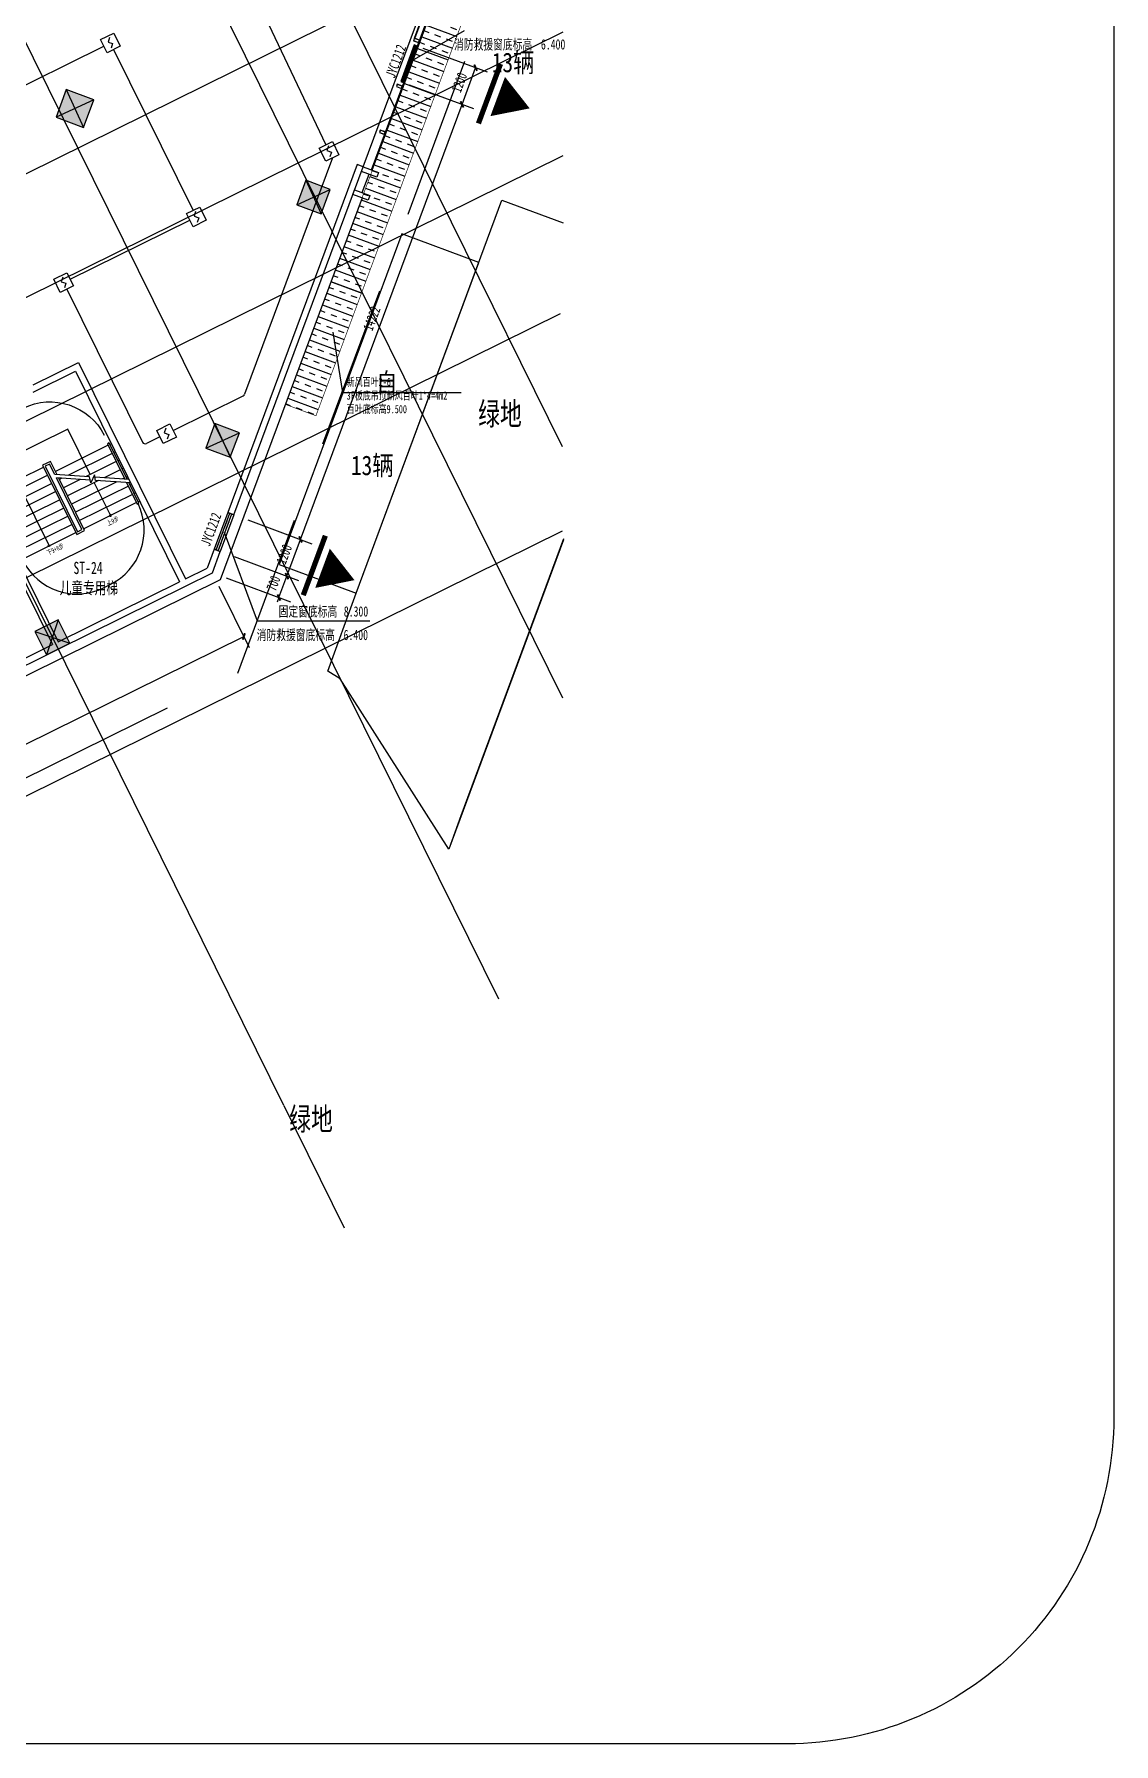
# Model space of a CAD drawing. Header units: millimetres. Extents: x -99490 to 495010, y -402480 to 18020.
# Drawn here: x 142149 to 175232, y -270715 to -218324 of the extents above; entities that cross this region are included whole.
import ezdxf
from ezdxf.enums import TextEntityAlignment as Align

# ---------------------------------------------------------------- set-up
doc = ezdxf.new("R2010")
doc.units = ezdxf.units.MM
doc.header["$LTSCALE"] = 1000
for name, pattern in [('__覆盖_A10-二层平面工作区_TEN25C3T$0$__附着_A70-百叶外参_TEN25H58_设计区$0$AI-Linetype-10', [0.841023, 0.420511, -0.420511]), ('__覆盖_A10-二层平面工作区_TEN25C3T$0$__附着_A70-百叶外参_TEN25H58_设计区$0$DASH', [0.35, 0.25, -0.1]), ('__覆盖_A10-二层平面工作区_TEN25C3T$0$DASH', [0.35, 0.25, -0.1]), ('__覆盖_A10-二层平面工作区_TEN25C3T$0$DASHED2', [0.375, 0.25, -0.125])]:
    doc.linetypes.add(name, pattern=pattern)
doc.layers.get('DEFPOINTS').update_dxf_attribs({"color": 9})
for name, color, linetype in [('__覆盖_A10-二层平面工作区_TEN25C3T$0$__附着_A70-地上2~6F楼梯外参_TEN25H58_设计区$0$AD-NAME-ROOM', 9, 'Continuous'), ('__覆盖_A10-二层平面工作区_TEN25C3T$0$__附着_A70-地上2~6F楼梯外参_TEN25H58_设计区$0$AD-SIGN', 9, 'Continuous'), ('__覆盖_A10-二层平面工作区_TEN25C3T$0$__附着_A70-楼电梯B1F零件图_TEN25C3T_设计区_0$0$房间面积', 9, 'Continuous'), ('__覆盖_A10-二层平面工作区_TEN25C3T$0$A-FIRE-EXIT', 9, 'Continuous'), ('__覆盖_A10-二层平面工作区_TEN25C3T$0$A-疏散方向', 9, 'Continuous'), ('__覆盖_A10-二层平面工作区_TEN25C3T$0$AD-NUMB', 9, 'Continuous'), ('A-建筑底图', 9, 'Continuous'), ('C-XREF-EXT', 7, 'Continuous'), ('E-FAS-DEVC', 3, 'Continuous'), ('E-FAS-WIRE', 4, 'Continuous'), ('E-UNIV-DIAG', 2, 'Continuous'), ('E-UNIV-EL', 140, 'Continuous')]:
    doc.layers.add(name, color=color, linetype=linetype)
doc.styles.add('__覆盖_A10-二层平面工作区_TEN25C3T$0$__覆盖_A70-扶梯外参专项图纸_TEN25C3T_设计区$0$TH-STYLE1', font='Stfangso_0.ttf', dxfattribs={"width": 0.7})
doc.styles.add('__覆盖_A10-二层平面工作区_TEN25C3T$0$__附着_A70-地上2~6F楼梯外参_TEN25H58_设计区$0$TH-STYLE1', font='Stfangso_0.ttf', dxfattribs={"width": 0.7})
doc.styles.add('__覆盖_A10-二层平面工作区_TEN25C3T$0$__附着_A70-楼电梯B1F零件图_TEN25C3T_设计区_0$0$TH-STYLE1', font='Stfangso_0.ttf', dxfattribs={"width": 0.7})
doc.styles.add('__覆盖_A10-二层平面工作区_TEN25C3T$0$__附着_A70-百叶外参_TEN25H58_设计区$0$TH-STYLE1', font='Stfangso_0.ttf', dxfattribs={"width": 0.7})
doc.styles.add('__覆盖_A10-二层平面工作区_TEN25C3T$0$STANDARD', font='Stfangso_0.ttf', dxfattribs={"width": 0.7})
doc.styles.add('__覆盖_A10-二层平面工作区_TEN25C3T$0$TH-STYLE1', font='Stfangso_0.ttf', dxfattribs={"width": 0.7})
doc.styles.add('__覆盖_A10-二层平面工作区_TEN25C3T$0$TH-STYLE1_T3', font='Stfangso_0.ttf', dxfattribs={"width": 0.7})
doc.styles.add('__附着_A70-2F环境外参_TEN25C3T_设计区$0$TH-STYLE1', font='Stfangso_0.ttf', dxfattribs={"width": 0.7})
doc.dimstyles.new('__覆盖_A10-二层平面工作区_TEN25C3T$0$_TCH_ARCH&&150', dxfattribs={"dimtxt": 313.953488, "dimasz": 150, "dimexe": 375, "dimexo": 450, "dimgap": 150, "dimtad": 1, "dimdec": 0, "dimzin": 0, "dimdsep": 46, "dimtxsty": '__覆盖_A10-二层平面工作区_TEN25C3T$0$TH-STYLE1_T3', "dimblk": '__覆盖_A10-二层平面工作区_TEN25C3T$0$_ArchTick', "dimcen": 0.09, "dimclrd": 256, "dimclre": 256, "dimclrt": 256, "dimazin": 2, "dimtfac": 1, "dimtdec": 0, "dimtix": 1, "dimtmove": 2, "dimatfit": 3, "dimfxl": 1, "dimtolj": 1, "dimtzin": 0, "dimarcsym": 0})
pattern_1 = [(159.63, (-1795661.24, -940507.8), (-132.61895, -357.173926), []), (159.63, (-1795727.55, -940686.4), (-132.61895, -357.173926), [190.5, -190.5])]

# ---------------------------------------------------------------- blocks, each defined once
blk = doc.blocks.new('E-BFAS110')
blk.add_lwpolyline([(-1.5, -1.5), (-1.5, 1.5), (1.5, 1.5), (1.5, -1.5)], close=True)
at = {"layer": 'E-UNIV-EL'}
blk.add_lwpolyline([(0.35, 1.06), (-0.35, 0.35), (0.35, -0.35), (-0.35, -1.06)], dxfattribs=at)
blk = doc.blocks.new('$Equip$00002649')
at = {"layer": 'E-FAS-DEVC', "rotation": 359.9996786081254}
blk.add_blockref('E-BFAS110', (0, 0), dxfattribs=at)
blk = doc.blocks.new('__覆盖_A10-二层平面工作区_TEN25C3T$0$__附着_A70-地上2~6F楼梯外参_TEN25H58_设计区$0$_ARROW')
blk.add_solid([(0, 0), (-1, 0.1), (-1, -0.1)])
blk = doc.blocks.new('*U553')
at = {"layer": '__覆盖_A10-二层平面工作区_TEN25C3T$0$__附着_A70-地上2~6F楼梯外参_TEN25H58_设计区$0$AD-SIGN'}
h = blk.add_hatch(color=256, dxfattribs=at)
edge = h.paths.add_edge_path()
edge.add_arc((0, 0), 50, 0, 360)
blk.add_lwpolyline([(0, 2240), (0, 0)], dxfattribs=at)
blk.add_circle((0, 0), 50, dxfattribs=at)
at = {"layer": '__覆盖_A10-二层平面工作区_TEN25C3T$0$__附着_A70-地上2~6F楼梯外参_TEN25H58_设计区$0$AD-SIGN', "xscale": 400, "yscale": 400, "zscale": 400, "rotation": 90}
blk.add_blockref('__覆盖_A10-二层平面工作区_TEN25C3T$0$__附着_A70-地上2~6F楼梯外参_TEN25H58_设计区$0$_ARROW', (0, 2240), dxfattribs=at)
at = {"layer": '__覆盖_A10-二层平面工作区_TEN25C3T$0$__附着_A70-地上2~6F楼梯外参_TEN25H58_设计区$0$AD-NAME-ROOM', "style": '__覆盖_A10-二层平面工作区_TEN25C3T$0$__附着_A70-地上2~6F楼梯外参_TEN25H58_设计区$0$TH-STYLE1', "width": 0.7}
blk.add_attdef('A', (-91, -389), '', height=250, dxfattribs=at)
blk = doc.blocks.new('*U552')
at = {"layer": '__覆盖_A10-二层平面工作区_TEN25C3T$0$__附着_A70-地上2~6F楼梯外参_TEN25H58_设计区$0$AD-SIGN'}
h = blk.add_hatch(color=256, dxfattribs=at)
edge = h.paths.add_edge_path()
edge.add_arc((0, 0), 50, 0, 360)
blk.add_lwpolyline([(4200, 2800), (4200, 5905), (0, 5905), (0, 0)], dxfattribs=at)
blk.add_circle((0, 0), 50, dxfattribs=at)
at = {"layer": '__覆盖_A10-二层平面工作区_TEN25C3T$0$__附着_A70-地上2~6F楼梯外参_TEN25H58_设计区$0$AD-SIGN', "xscale": -400, "yscale": 400, "zscale": 400, "rotation": 90}
blk.add_blockref('__覆盖_A10-二层平面工作区_TEN25C3T$0$__附着_A70-地上2~6F楼梯外参_TEN25H58_设计区$0$_ARROW', (4200, 2800), dxfattribs=at)
at = {"layer": '__覆盖_A10-二层平面工作区_TEN25C3T$0$__附着_A70-地上2~6F楼梯外参_TEN25H58_设计区$0$AD-NAME-ROOM', "style": '__覆盖_A10-二层平面工作区_TEN25C3T$0$__附着_A70-地上2~6F楼梯外参_TEN25H58_设计区$0$TH-STYLE1', "width": 0.7}
blk.add_attdef('A', (-91, -389), '', height=250, dxfattribs=at)
blk = doc.blocks.new('*U550')
for points in [[(-40, -30), (-40, -200), (40, -200), (40, -30), (5, -30), (5, 0), (-5, 0), (-5, -30)], [(-35, -35), (-35, -195), (35, -195), (35, -35)], [(-35, -35), (-35, -195), (35, -195), (35, -35)]]:
    blk.add_lwpolyline(points, close=True)
blk = doc.blocks.new('__覆盖_A10-二层平面工作区_TEN25C3T$0$救援')
at = {"layer": '__覆盖_A10-二层平面工作区_TEN25C3T$0$A-FIRE-EXIT', "ltscale": 0.01, "const_width": 160}
blk.add_lwpolyline([(2313, 0), (368, 0)], dxfattribs=at)
at = {"layer": '__覆盖_A10-二层平面工作区_TEN25C3T$0$A-疏散方向', "flags": 128}
blk.add_lwpolyline([(1334, 1312, 0, 1283, 0), (1334, 266, 1283, 1283, 0)], format="xyseb", dxfattribs=at)
blk = doc.blocks.new('__覆盖_A10-二层平面工作区_TEN25C3T$0$_ArchTick')
at = {"color": 0, "linetype": 'ByBlock', "const_width": 0.4}
blk.add_lwpolyline([(-0.5, -0.5), (0.5, 0.5)], dxfattribs=at)
blk = doc.blocks.new('*D528')
at = {"layer": 'A-建筑底图', "linetype": 'ByBlock', "lineweight": -2, "transparency": 16777216}
for p, q in [((1528457, 412118), (1530426, 411387)), ((1528214, 411462), (1530182, 410731)), ((1529830, 410862), (1530074, 411518)), ((1530074, 411518), (1530126, 411659)), ((1529830, 410862), (1529778, 410721))]:
    blk.add_line(p, q, dxfattribs=at)
at = {"layer": 'DEFPOINTS', "color": 0, "linetype": 'ByBlock', "transparency": 16777216}
for p in [(1528036, 412275), (1527792, 411619), (1530074, 411518)]:
    blk.add_point(p, dxfattribs=at)
at = {"layer": 'A-建筑底图', "linetype": 'ByBlock', "lineweight": -2, "transparency": 16777216, "xscale": 150, "yscale": 150, "zscale": 150}
for p, rotation in [((1530074, 411518), 249.6309911592212), ((1529830, 410862), 69.63099115922121)]:
    blk.add_blockref('__覆盖_A10-二层平面工作区_TEN25C3T$0$_ArchTick', p, dxfattribs=dict(at, rotation=rotation))
at = {"layer": 'A-建筑底图', "linetype": 'ByBlock', "transparency": 16777216, "insert": (1529661, 411298), "char_height": 314, "attachment_point": 5, "rotation": 69.631, "style": '__覆盖_A10-二层平面工作区_TEN25C3T$0$TH-STYLE1_T3'}
blk.add_mtext('\\A1;700', dxfattribs=at)
blk = doc.blocks.new('*D529')
at = {"layer": 'A-建筑底图', "linetype": 'ByBlock', "lineweight": -2, "transparency": 16777216}
for p, q in [((1528875, 413243), (1530843, 412512)), ((1530074, 411518), (1530492, 412643)), ((1528457, 412118), (1530426, 411387))]:
    blk.add_line(p, q, dxfattribs=at)
at = {"layer": 'DEFPOINTS', "color": 0, "linetype": 'ByBlock', "transparency": 16777216}
for p in [(1528453, 413400), (1530492, 412643), (1528036, 412275)]:
    blk.add_point(p, dxfattribs=at)
at = {"layer": 'A-建筑底图', "linetype": 'ByBlock', "lineweight": -2, "transparency": 16777216, "xscale": 150, "yscale": 150, "zscale": 150}
for p, rotation in [((1530492, 412643), 69.63099115919897), ((1530074, 411518), 249.630991159199)]:
    blk.add_blockref('__覆盖_A10-二层平面工作区_TEN25C3T$0$_ArchTick', p, dxfattribs=dict(at, rotation=rotation))
at = {"layer": 'A-建筑底图', "linetype": 'ByBlock', "transparency": 16777216, "insert": (1529992, 412189), "char_height": 314, "attachment_point": 5, "rotation": 69.631, "style": '__覆盖_A10-二层平面工作区_TEN25C3T$0$TH-STYLE1_T3'}
blk.add_mtext('\\A1;1200', dxfattribs=at)
blk = doc.blocks.new('*D530')
at = {"layer": 'A-建筑底图', "linetype": 'ByBlock', "lineweight": -2, "transparency": 16777216}
for p, q in [((1533825, 426576), (1535793, 425845)), ((1530492, 412643), (1535442, 425975)), ((1528875, 413243), (1530843, 412512))]:
    blk.add_line(p, q, dxfattribs=at)
at = {"layer": 'DEFPOINTS', "color": 0, "linetype": 'ByBlock', "transparency": 16777216}
for p in [(1533403, 426732), (1535442, 425975), (1528453, 413400)]:
    blk.add_point(p, dxfattribs=at)
at = {"layer": 'A-建筑底图', "linetype": 'ByBlock', "lineweight": -2, "transparency": 16777216, "xscale": 150, "yscale": 150, "zscale": 150}
for p, rotation in [((1535442, 425975), 69.63099115918631), ((1530492, 412643), 249.6309911591863)]:
    blk.add_blockref('__覆盖_A10-二层平面工作区_TEN25C3T$0$_ArchTick', p, dxfattribs=dict(at, rotation=rotation))
at = {"layer": 'A-建筑底图', "linetype": 'ByBlock', "transparency": 16777216, "insert": (1532675, 419417), "char_height": 314, "attachment_point": 5, "rotation": 69.631, "style": '__覆盖_A10-二层平面工作区_TEN25C3T$0$TH-STYLE1_T3'}
blk.add_mtext('\\A1;14222', dxfattribs=at)
blk = doc.blocks.new('*D531')
at = {"layer": 'A-建筑底图', "linetype": 'ByBlock', "lineweight": -2, "transparency": 16777216}
for p, q in [((1534243, 427701), (1536211, 426970)), ((1535442, 425975), (1535859, 427100)), ((1533825, 426576), (1535793, 425845))]:
    blk.add_line(p, q, dxfattribs=at)
at = {"layer": 'DEFPOINTS', "color": 0, "linetype": 'ByBlock', "transparency": 16777216}
for p in [(1533821, 427857), (1535859, 427100), (1533403, 426732)]:
    blk.add_point(p, dxfattribs=at)
at = {"layer": 'A-建筑底图', "linetype": 'ByBlock', "lineweight": -2, "transparency": 16777216, "xscale": 150, "yscale": 150, "zscale": 150}
for p, rotation in [((1535859, 427100), 69.63099115917755), ((1535442, 425975), 249.6309911591776)]:
    blk.add_blockref('__覆盖_A10-二层平面工作区_TEN25C3T$0$_ArchTick', p, dxfattribs=dict(at, rotation=rotation))
at = {"layer": 'A-建筑底图', "linetype": 'ByBlock', "transparency": 16777216, "insert": (1535359, 426646), "char_height": 314, "attachment_point": 5, "rotation": 69.631, "style": '__覆盖_A10-二层平面工作区_TEN25C3T$0$TH-STYLE1_T3'}
blk.add_mtext('\\A1;1200', dxfattribs=at)
blk = doc.blocks.new('*D532')
at = {"layer": 'A-建筑底图', "linetype": 'ByBlock', "lineweight": -2, "transparency": 16777216}
for p, q in [((1527991, 411215), (1528921, 409333)), ((1510359, 400578), (1528755, 409669)), ((1509595, 402124), (1510525, 400241))]:
    blk.add_line(p, q, dxfattribs=at)
at = {"layer": 'DEFPOINTS', "color": 0, "linetype": 'ByBlock', "transparency": 16777216}
for p in [(1527792, 411618), (1528755, 409669), (1509395, 402527)]:
    blk.add_point(p, dxfattribs=at)
at = {"layer": 'A-建筑底图', "linetype": 'ByBlock', "lineweight": -2, "transparency": 16777216, "xscale": 150, "yscale": 150, "zscale": 150}
for p, rotation in [((1528755, 409669), 26.2983916370525), ((1510359, 400578), 206.2983916370525)]:
    blk.add_blockref('__覆盖_A10-二层平面工作区_TEN25C3T$0$_ArchTick', p, dxfattribs=dict(at, rotation=rotation))
at = {"layer": 'A-建筑底图', "linetype": 'ByBlock', "transparency": 16777216, "insert": (1519419, 405402), "char_height": 314, "attachment_point": 5, "rotation": 26.2984, "style": '__覆盖_A10-二层平面工作区_TEN25C3T$0$TH-STYLE1_T3'}
blk.add_mtext('\\A1;20520', dxfattribs=at)
blk = doc.blocks.new('__覆盖_A10-二层平面工作区_TEN25C3T$0$$WINLIB2D$00000001')
at = {"color": 0}
for points in [[(-0.5, 0.5), (-0.5, -0.5)], [(-0.5, 0.5), (0.5, 0.5)], [(0.5, -0.5), (0.5, 0.5)], [(0.5, 0.167), (-0.5, 0.167)], [(0.5, -0.167), (-0.5, -0.167)], [(-0.5, -0.5), (0.5, -0.5)]]:
    blk.add_lwpolyline(points, dxfattribs=at)
blk = doc.blocks.new('A$C4BB53128')
at = {"layer": 'A-建筑底图', "linetype": '__覆盖_A10-二层平面工作区_TEN25C3T$0$__附着_A70-百叶外参_TEN25H58_设计区$0$AI-Linetype-10'}
h = blk.add_hatch(dxfattribs=at)
h.set_pattern_fill('TRANS', color=256, scale=200, angle=159.63)
h.set_pattern_definition(pattern_1)
h.paths.add_polyline_path([(14512.4, 43049.7), (9291.4, 28987.6), (10228.9, 28639.5), (15449.9, 42701.6)])
at = {"layer": 'A-建筑底图', "extrusion": (9.37659e-06, -1.6845e-06, 1)}
h = blk.add_hatch(color=256, dxfattribs=at)
h.dxf.hatch_style = 1
h.paths.add_polyline_path([(2027.7, 34569.5), (1184, 34882.7), (870.7, 34039), (1714.4, 33725.8)])
at = {"layer": 'A-建筑底图'}
h = blk.add_hatch(color=256, dxfattribs=at)
h.dxf.hatch_style = 1
h.paths.add_polyline_path([(8525.7, 32103.6), (8247.2, 31353.6), (8997.2, 31075.1), (9275.7, 31825.1)])
at = {"layer": 'A-建筑底图', "linetype": '__覆盖_A10-二层平面工作区_TEN25C3T$0$__附着_A70-百叶外参_TEN25H58_设计区$0$AI-Linetype-10'}
h = blk.add_hatch(dxfattribs=at)
h.set_pattern_fill('TRANS', color=256, scale=200, angle=159.63)
h.set_pattern_definition(pattern_1)
h.paths.add_polyline_path([(7899.5, 25237.6), (8836.9, 24889.5), (10229.2, 28639.4), (9291.7, 28987.5)])
at = {"layer": 'A-建筑底图'}
h = blk.add_hatch(color=256, dxfattribs=at)
h.dxf.hatch_style = 1
h.paths.add_polyline_path([(5740.6, 24648), (5462.1, 23898), (6212.1, 23619.5), (6490.6, 24369.5)])
h = blk.add_hatch(color=256, dxfattribs=at)
h.dxf.hatch_style = 1
h.paths.add_polyline_path([(941.8, 18634), (224.6, 18279.6), (579, 17562.4), (1296.2, 17916.8)])
for p, q in [((16390.9, 23937.9), (-9655.7, 76642.8)), ((16402.8, 16239.5), (-12703.8, 75136.4)), ((14438.5, 7010.3), (-17948.3, 72544.6)), ((7849.3, 3753.9), (-24537.5, 69288.2)), ((10282, 32516.4), (15438.7, 46405.5)), ((10535.1, 32422.4), (15732.4, 46420.7)), ((10563.2, 32412), (15765, 46422.4)), ((-58470.4, 3438.9), (16382.8, 40431.1)), ((11642.1, 35691.5), (13385.7, 36698)), ((-57754.9, 0), (16406.6, 36650.3)), ((-50080.8, 0), (16411.2, 32860.1)), ((10094.3, 32586.1), (6136.1, 21925.6)), ((6323.6, 21855.9), (10281.8, 32516.5)), ((10281.8, 32516.5), (10094.3, 32586.1)), ((8525.7, 32103.6, 0), (8997.2, 31075.1, 0)), ((8247.2, 31353.6, 0), (9275.7, 31825.1, 0)), ((-40375.2, 0), (16333.4, 28025.2)), ((169.3, 25614.2), (1469.2, 26256.6)), ((170.3, 25837.8), (1559.9, 26524.5)), ((1469.2, 26256.6), (4659.1, 19801.8)), ((1559.9, 26524.5), (4838.4, 19890.4)), ((5740.6, 24648, 0), (6212.1, 23619.5, 0)), ((-2430.6, 24329.3), (759.4, 17874.5)), ((-2251.3, 24417.9), (938.7, 17963.1)), ((5462.1, 23898, 0), (6490.6, 24369.5, 0)), ((2469.3, 23984.5), (851.1, 23184.8)), ((2593.4, 23733.5), (1233, 23061.2)), ((2567.9, 24033.3), (2523.1, 24011.1)), ((2692, 23782.3), (2647.2, 23760.1)), ((-1133.1, 22516.5), (485, 23316.2)), ((-1009.1, 22265.5), (609.1, 23065.2)), ((700.5, 23489.7), (458.5, 23370)), ((458.5, 23370), (1504, 21254.3)), ((673.3, 23409.3), (538.8, 23342.8)), ((538.8, 23342.8), (1531.2, 21334.7)), ((832.5, 23087.1), (673.3, 23409.3)), ((901.6, 23082.7), (700.5, 23489.7)), ((1901.7, 23018), (832.5, 23087.1)), ((2717.4, 23482.5), (1794, 23026.2)), ((2046.4, 23081.1), (1938.3, 22834.8)), ((2081.4, 22906.1), (2046.4, 23081.1)), ((2841.5, 23231.5), (2350.6, 22988.9)), ((2816, 23531.2), (2771.2, 23509.1)), ((2940.1, 23280.2), (2895.3, 23258.1)), ((-885, 22014.5), (733.1, 22814.2)), ((-761, 21763.5), (857.2, 22563.2)), ((1665.7, 21401.1), (883.7, 22983.6)), ((1922, 22916.4), (883.7, 22983.6)), ((1746.1, 21373.9), (952.8, 22979.1)), ((1053.7, 22972.6), (975.2, 22933.8)), ((1612.5, 22936.5), (1099.2, 22682.8)), ((2171.3, 22900.3), (1223.3, 22431.8)), ((2730.2, 22864.1), (1347.4, 22180.8)), ((3089.6, 22729.4), (1471.4, 21929.7)), ((1938.3, 22834.8), (1901.7, 23018)), ((3108.3, 22939.9), (2061.1, 23007.6)), ((3159.4, 22836.4), (2081.4, 22906.1)), ((2965.5, 22980.5), (2909.5, 22952.8)), ((3064.1, 23029.2), (3019.3, 23007)), ((3188.2, 22778.2), (3143.4, 22756)), ((-636.9, 21512.5), (981.2, 22312.2)), ((-512.9, 21261.4), (1105.3, 22061.1)), ((3213.6, 22478.4), (1595.5, 21678.7)), ((3337.7, 22227.4), (1719.5, 21427.7)), ((3312.3, 22527.2), (3267.4, 22505)), ((3436.3, 22276.1), (3391.5, 22254)), ((-388.8, 21010.4), (1229.4, 21810.1)), ((-264.8, 20759.4), (1353.4, 21559.1)), ((6136.1, 21925.6), (6323.6, 21855.9)), ((-26832.6, 0), (16395.1, 21362.9)), ((-140.7, 20508.4), (1477.5, 21308.1)), ((1504, 21254.3), (1746.1, 21373.9)), ((1531.2, 21334.7), (1665.7, 21401.1)), ((6019.2, 21323.4), (7035.3, 18600.5)), ((5718.4, 20800.6), (5502.3, 20218.5)), ((5662.2, 20074.4), (5905.9, 20731)), ((5905.9, 20731), (5718.4, 20800.6)), ((4837.4, 19666.8), (5662.2, 20074.4)), ((4838.4, 19890.4), (5502.3, 20218.5)), ((937.6, 17739.5), (4837.4, 19666.8)), ((938.7, 17963.1), (4659.1, 19801.8)), ((941.8, 18634, 0), (579, 17562.4, 0)), ((7035.3, 18600.5), (10490.7, 18600.5)), ((-2961.1, 16035.9), (759.4, 17874.5)), ((224.6, 18279.6, 0), (1296.2, 17916.8, 0)), ((-2962.2, 15812.3), (937.6, 17739.5)), ((7849.3, 3754), (9704.5, 0))]:
    blk.add_line(p, q, dxfattribs=at)
at = {"layer": 'A-建筑底图', "linetype": '__覆盖_A10-二层平面工作区_TEN25C3T$0$DASH'}
for p, q in [((11464.6, 35117.4), (11882.2, 36242.4)), ((11495.8, 35105.8), (11913.5, 36230.8)), ((11851, 36254), (11944.7, 36219.2)), ((11433.3, 35129), (11527.1, 35094.2)), ((5780.9, 20777.4), (6198.6, 21902.3)), ((5843.4, 20754.2), (6261.1, 21879.1)), ((6136.1, 21925.6), (6323.6, 21855.9)), ((5718.4, 20800.6), (5905.9, 20731))]:
    blk.add_line(p, q, dxfattribs=at)
at = {"layer": 'A-建筑底图', "extrusion": (9.37659e-06, -1.6845e-06, 1)}
for p, q in [((1184, 34882.7, 0), (1714.4, 33725.8, 0)), ((2027.7, 34569.5, 0), (870.7, 34039, 0))]:
    blk.add_line(p, q, dxfattribs=at)
at = {"layer": 'A-建筑底图', "linetype": '__覆盖_A10-二层平面工作区_TEN25C3T$0$DASHED2', "ltscale": 20}
blk.add_lwpolyline([(-26155.5, 0), (-6567.9, 9680.1), (-6922.4, 10397.3), (6441.7, 17001.8), (16399.6, 43822.2)], dxfattribs=at)
at = {"layer": 'A-建筑底图', "linetype": '__覆盖_A10-二层平面工作区_TEN25C3T$0$__附着_A70-百叶外参_TEN25H58_设计区$0$DASH', "const_width": 20}
for points in [[(14512.4, 43049.7), (9291.4, 28987.6), (10228.9, 28639.5), (15449.9, 42701.6)], [(7899.5, 25237.6), (8836.9, 24889.5), (10229.2, 28639.4), (9291.7, 28987.5)]]:
    blk.add_lwpolyline(points, close=True, dxfattribs=at)
at = {"layer": 'A-建筑底图'}
for points in [[(11851.4, 36456.5), (14434.1, 43412.6)], [(11870.1, 36449.6), (14452.8, 43405.6)], [(10255.3, 31726.3), (10464.1, 32288.8)], [(10249.9, 31568.3), (5902.3, 19858.5), (-15559, 9252.4)], [(16418.8, 21085), (12906.5, 11602.2), (9581.3, 16824.4), (9199.2, 17062.6), (10073.3, 19455.7), (14533.9, 31498.2), (16407.2, 30804.3)], [(9350, 27445.7), (9654.3, 25597.1), (13283, 25597.1)], [(3050.7, 22943.6), (2501, 24055.9), (2447.2, 24029.4), (2981.5, 22948.1)], [(3032.7, 22844.6), (3359.8, 22182.6), (3413.6, 22209.2), (3101.8, 22840.1)]]:
    blk.add_lwpolyline(points, dxfattribs=at)
at = {"layer": 'A-建筑底图', "extrusion": (9.37659e-06, -1.6845e-06, 1), "elevation": 0}
blk.add_lwpolyline([(870.7, 34039), (1714.4, 33725.8), (2027.7, 34569.5), (1184, 34882.7)], close=True, dxfattribs=at)
at = {"layer": 'A-建筑底图', "extrusion": (7.63857e-09, -3.72175e-08, 1), "elevation": -0.1}
for points in [[(10282, 32516.4), (10750.7, 32342.4), (10698.5, 32201.8), (10229.7, 32375.8)], [(10020.9, 31813.3), (10489.6, 31639.3), (10437.4, 31498.7), (9968.7, 31672.7)]]:
    blk.add_lwpolyline(points, close=True, dxfattribs=at)
at = {"layer": 'A-建筑底图', "elevation": 0}
for points in [[(8997.2, 31075.1), (9275.7, 31825.1), (8525.7, 32103.6), (8247.2, 31353.6)], [(11463.9, 30459.8), (7704.6, 20335.2), (10073.3, 19455.7), (13832.5, 29580.4)], [(6212.1, 23619.5), (6490.6, 24369.5), (5740.6, 24648), (5462.1, 23898)], [(579, 17562.4), (1296.2, 17916.8), (941.8, 18634), (224.6, 18279.6)]]:
    blk.add_lwpolyline(points, close=True, dxfattribs=at)
at = {"layer": 'A-建筑底图'}
for points in [[(-1182.1, 22548.1, -0.411076), (-327.6, 25028.4), (-139.4, 25121.4, -0.411076), (2349.9, 24293.6)], [(-145.4, 20450.3, 0.411076), (2343.9, 19622.5), (2532.2, 19715.5, 0.411076), (3386.6, 22195.8)]]:
    blk.add_lwpolyline(points, format="xyb", dxfattribs=at)
at = {"layer": 'A-建筑底图', "linetype": 'ByBlock', "ltscale": 0.1}
blk.add_lwpolyline([(16425.4, 21122.1), (13272.2, 12629.3), (12906.5, 11602.2), (9581.3, 16824.4)], dxfattribs=at)
at = {"layer": 'A-建筑底图'}
ref = blk.add_blockref('__覆盖_A10-二层平面工作区_TEN25C3T$0$$WINLIB2D$00000001', (11689, 35674.1), dxfattribs=dict(at, xscale=-1200, yscale=-99.99999999999999, zscale=-1200, rotation=69.63056386765462))
ref.add_attrib('A', 'JYC1212', (11244.7, 35206.8), dxfattribs={"layer": '__覆盖_A10-二层平面工作区_TEN25C3T$0$AD-NUMB', "height": 313.95, "rotation": 69.63056, "style": '__覆盖_A10-二层平面工作区_TEN25C3T$0$STANDARD', "width": 0.7})
at = {"layer": 'A-建筑底图', "extrusion": (0.00014913, 0.000165421, 1), "rotation": 249.6311361044073}
for p in [(12025.1, 36349.4, -46.7), (11503, 34943.2, -46.7), (10980.9, 33537, -46.7)]:
    blk.add_blockref('*U550', p, dxfattribs=at)
at = {"layer": 'A-建筑底图', "rotation": 249.63}
for p in [(14620.3, 36015.5), (9252.6, 21558.1)]:
    blk.add_blockref('__覆盖_A10-二层平面工作区_TEN25C3T$0$救援', p, dxfattribs=at)
at = {"layer": 'A-建筑底图'}
ref = blk.add_blockref('*U552', (657.2, 20902.7), dxfattribs=dict(at, xscale=0.5, yscale=0.5, zscale=0.5, rotation=26.29839163693293))
ref.add_attrib('A', '下9+8步', dxfattribs={"layer": '__覆盖_A10-二层平面工作区_TEN25C3T$0$__附着_A70-地上2~6F楼梯外参_TEN25H58_设计区$0$AD-NAME-ROOM', "height": 150, "rotation": 26.29839, "style": '__覆盖_A10-二层平面工作区_TEN25C3T$0$__附着_A70-地上2~6F楼梯外参_TEN25H58_设计区$0$TH-STYLE1', "width": 0.7}).set_placement((657.4, 20568.5), align=Align.BOTTOM_LEFT)
ref = blk.add_blockref('*U553', (2539.8, 21833.1), dxfattribs=dict(at, xscale=-0.5000000000000001, yscale=0.5, zscale=0.5, rotation=26.29839163693298))
ref.add_attrib('A', '上9步', dxfattribs={"layer": '__覆盖_A10-二层平面工作区_TEN25C3T$0$__附着_A70-地上2~6F楼梯外参_TEN25H58_设计区$0$AD-NAME-ROOM', "height": 150, "rotation": 26.29839, "style": '__覆盖_A10-二层平面工作区_TEN25C3T$0$__附着_A70-地上2~6F楼梯外参_TEN25H58_设计区$0$TH-STYLE1', "width": 0.7}).set_placement((2493.7, 21473.3), align=Align.BOTTOM_LEFT)
ref = blk.add_blockref('__覆盖_A10-二层平面工作区_TEN25C3T$0$$WINLIB2D$00000001', (6021, 21328.3), dxfattribs=dict(at, xscale=-1200, yscale=-200, zscale=-1200, rotation=69.6305638676543))
ref.add_attrib('A', 'JYC1212', (5580.4, 20859.6), dxfattribs={"layer": '__覆盖_A10-二层平面工作区_TEN25C3T$0$AD-NUMB', "height": 313.95, "rotation": 69.63056, "style": '__覆盖_A10-二层平面工作区_TEN25C3T$0$STANDARD', "width": 0.7})
at = {"layer": '__覆盖_A10-二层平面工作区_TEN25C3T$0$__附着_A70-楼电梯B1F零件图_TEN25C3T_设计区_0$0$房间面积', "style": '__覆盖_A10-二层平面工作区_TEN25C3T$0$__附着_A70-楼电梯B1F零件图_TEN25C3T_设计区_0$0$TH-STYLE1', "width": 0.7}
blk.add_text('ST-24', height=375, dxfattribs=at).set_placement((1406.3, 20038.2))
at = {"layer": 'A-建筑底图', "width": 0.7}
for s, height, style, p in [('消防救援窗底标高', 313.95, '__覆盖_A10-二层平面工作区_TEN25C3T$0$TH-STYLE1', (13066.8, 36113)), ('6.400', 313.95, '__覆盖_A10-二层平面工作区_TEN25C3T$0$TH-STYLE1', (15730.6, 36113)), ('绿地', 700, '__附着_A70-2F环境外参_TEN25C3T_设计区$0$TH-STYLE1', (13806.8, 24601.2, -83)), ('儿童专用梯', 375, '__覆盖_A10-二层平面工作区_TEN25C3T$0$TH-STYLE1', (982.5, 19424.9)), ('固定窗底标高', 313.95, '__覆盖_A10-二层平面工作区_TEN25C3T$0$TH-STYLE1', (7691.8, 18735.5)), ('8.300', 313.95, '__覆盖_A10-二层平面工作区_TEN25C3T$0$TH-STYLE1', (9689.7, 18735.5)), ('消防救援窗底标高', 313.95, '__覆盖_A10-二层平面工作区_TEN25C3T$0$TH-STYLE1', (7019.9, 18015.5)), ('6.400', 313.95, '__覆盖_A10-二层平面工作区_TEN25C3T$0$TH-STYLE1', (9683.7, 18015.5)), ('绿地', 700, '__附着_A70-2F环境外参_TEN25C3T_设计区$0$TH-STYLE1', (8017.6, 2989.3, 0))]:
    blk.add_text(s, height=height, dxfattribs=dict(at, style=style)).set_placement(p)
at = {"layer": 'A-建筑底图', "style": '__附着_A70-2F环境外参_TEN25C3T_设计区$0$TH-STYLE1', "width": 0.8}
for s, p in [('13辆', (14878.7, 35728, 0)), ('自', (11008.9, 25908.3, 0)), ('13辆', (10562.4, 23381, 0))]:
    blk.add_text(s, height=600, dxfattribs=at).set_placement(p, align=Align.MIDDLE)
at = {"layer": 'A-建筑底图', "insert": (9776, 26050.3), "char_height": 250, "attachment_point": 1, "style": '__覆盖_A10-二层平面工作区_TEN25C3T$0$__附着_A70-百叶外参_TEN25H58_设计区$0$TH-STYLE1'}
blk.add_mtext('新风百叶2-6\\P3F板底吊顶新风百叶1*4=4m2\\P百叶底标高9.500', dxfattribs=at)
at = {"layer": 'A-建筑底图', "style": '__覆盖_A10-二层平面工作区_TEN25C3T$0$__覆盖_A70-扶梯外参专项图纸_TEN25C3T_设计区$0$TH-STYLE1', "width": 0.7}
for tag, p in [('从一层上', (-22115.9, 51236.1)), ('下至一层', (-21070.5, 50140.8)), ('上至三层', (-29785.2, 44316)), ('从三层下', (-28727.8, 43187.7))]:
    blk.add_attdef(tag, p, '', height=125, rotation=42.0392, dxfattribs=at)
at = {"layer": 'A-建筑底图', "linetype": 'ByBlock'}
for p1, p2, distance, picture, middle in [((11273.9, 35188.2), (11691.6, 36313.2), -2174.5, '*D531', (13229.9, 35102)), ((6323.9, 21855.8), (11273.9, 35188.2), -2174.5, '*D530', (10546, 27873.3)), ((5906.2, 20730.9), (6323.9, 21855.8), -2174.5, '*D529', (7862.2, 20644.7)), ((5662.6, 20074.6), (5906.2, 20730.9), -2174.5, '*D528', (7531.5, 19754.1)), ((-12734, 10983.1), (5662.2, 20074.4), -2174.4, '*D532', (-2710.2, 13858))]:
    dim = blk.add_aligned_dim(p1=p1, p2=p2, distance=distance, dimstyle='__覆盖_A10-二层平面工作区_TEN25C3T$0$_TCH_ARCH&&150', dxfattribs=at)
    dim.commit()
    dim.dimension.update_dxf_attribs({"geometry": picture, "text_midpoint": middle, "insert": (-1522129.4, -391544)})

msp = doc.modelspace()

# ---------------------------------------------------------------- linework, layer by layer
at = {"layer": 'E-FAS-WIRE', "linetype": 'Continuous'}
for p, q in [((148729, -216742), (151087, -221712)), ((140616, -220500), (144281, -218690)), ((144582, -218792), (147019, -223722)), ((151286, -222115), (148598, -229356)), ((143253, -225835), (146917, -224024)), ((143150, -226136), (145468, -230826)), ((146406, -230467), (148553, -229406)), ((146001, -230663), (145589, -230866))]:
    msp.add_line(p, q, dxfattribs=at)
for centre, start, end in [((148513, -229325), 296.2984, 339.6306), ((145549, -230786), 206.2984, 296.2984)]:
    msp.add_arc(centre, 90, start, end, dxfattribs=at)
at = {"layer": 'E-UNIV-DIAG'}
msp.add_lwpolyline([(165232, -270715), (-14768, -270715, -0.414214), (-24768, -260715), (-24768, -168715, -0.414214), (-14768, -158715), (165232, -158715, -0.414214), (175232, -168715), (175232, -260715, -0.414214)], format="xyb", close=True, dxfattribs=at)

# ---------------------------------------------------------------- block references
at = {"layer": 'C-XREF-EXT'}
msp.add_blockref('A$C4BB53128', (141947, -254906), dxfattribs=at)
at = {"layer": 'E-FAS-DEVC', "xscale": 150, "yscale": 150, "zscale": 150, "rotation": 26.2983916369641}
for p in [(144483, -218590), (151187, -221914), (147119, -223924), (143051, -225934), (146205, -230567)]:
    msp.add_blockref('$Equip$00002649', p, dxfattribs=at)

doc.saveas('drawing.dxf')
